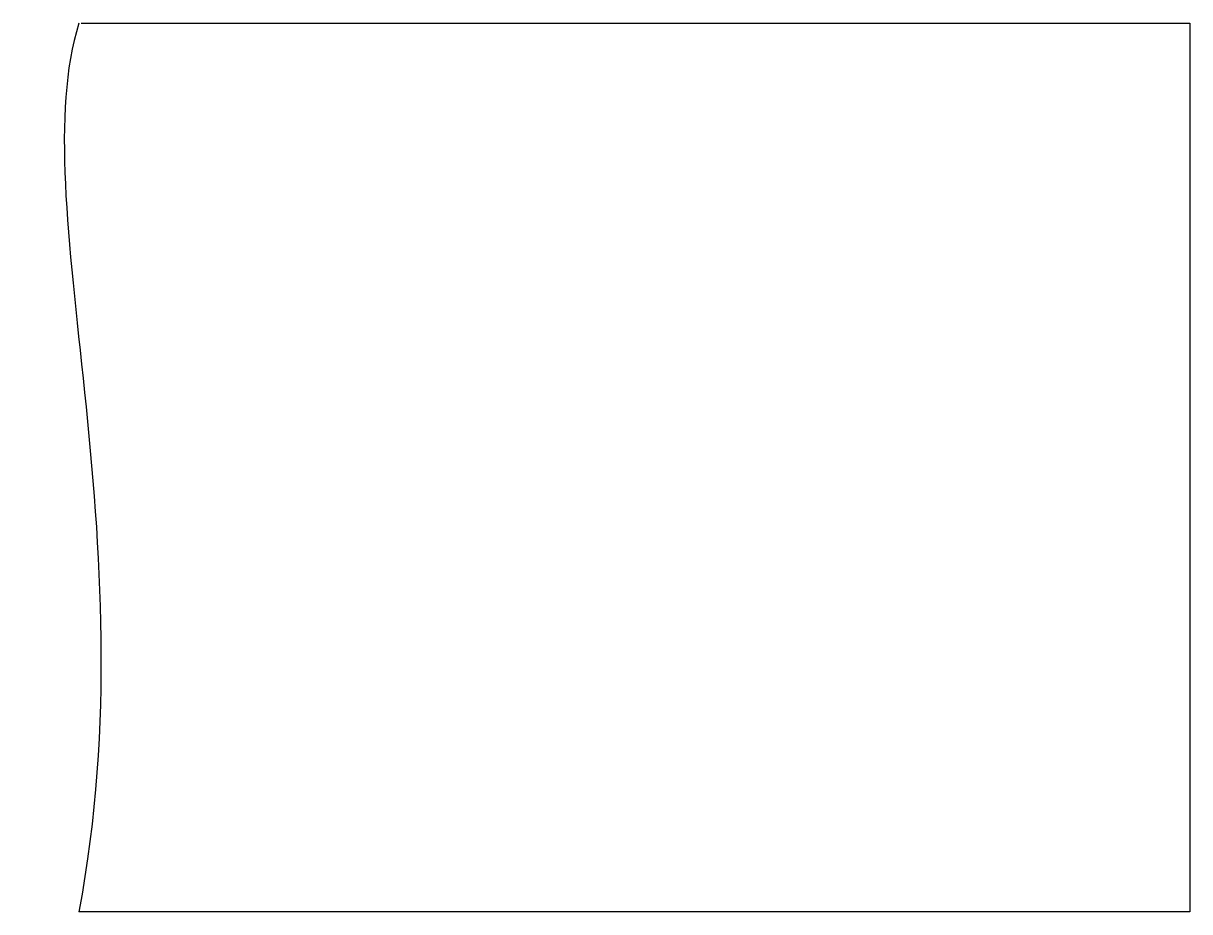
# Model space of a CAD drawing. Header units: metres. Extents: x 95 to 200, y 0 to 80.
import ezdxf

# ---------------------------------------------------------------- set-up
doc = ezdxf.new("R2010")
doc.units = ezdxf.units.M
doc.layers.get('0').update_dxf_attribs({"true_color": 0xffffff})

msp = doc.modelspace()

# ---------------------------------------------------------------- linework, layer by layer
for p, q in [((100.2, 80), (200, 80)), ((200, 80), (200, 0)), ((200, 0), (100, 0))]:
    msp.add_line(p, q)
msp.add_open_spline([(100, 80), (95, 64), (106.36, 34), (100, 0)], degree=3)

doc.saveas('drawing.dxf')
